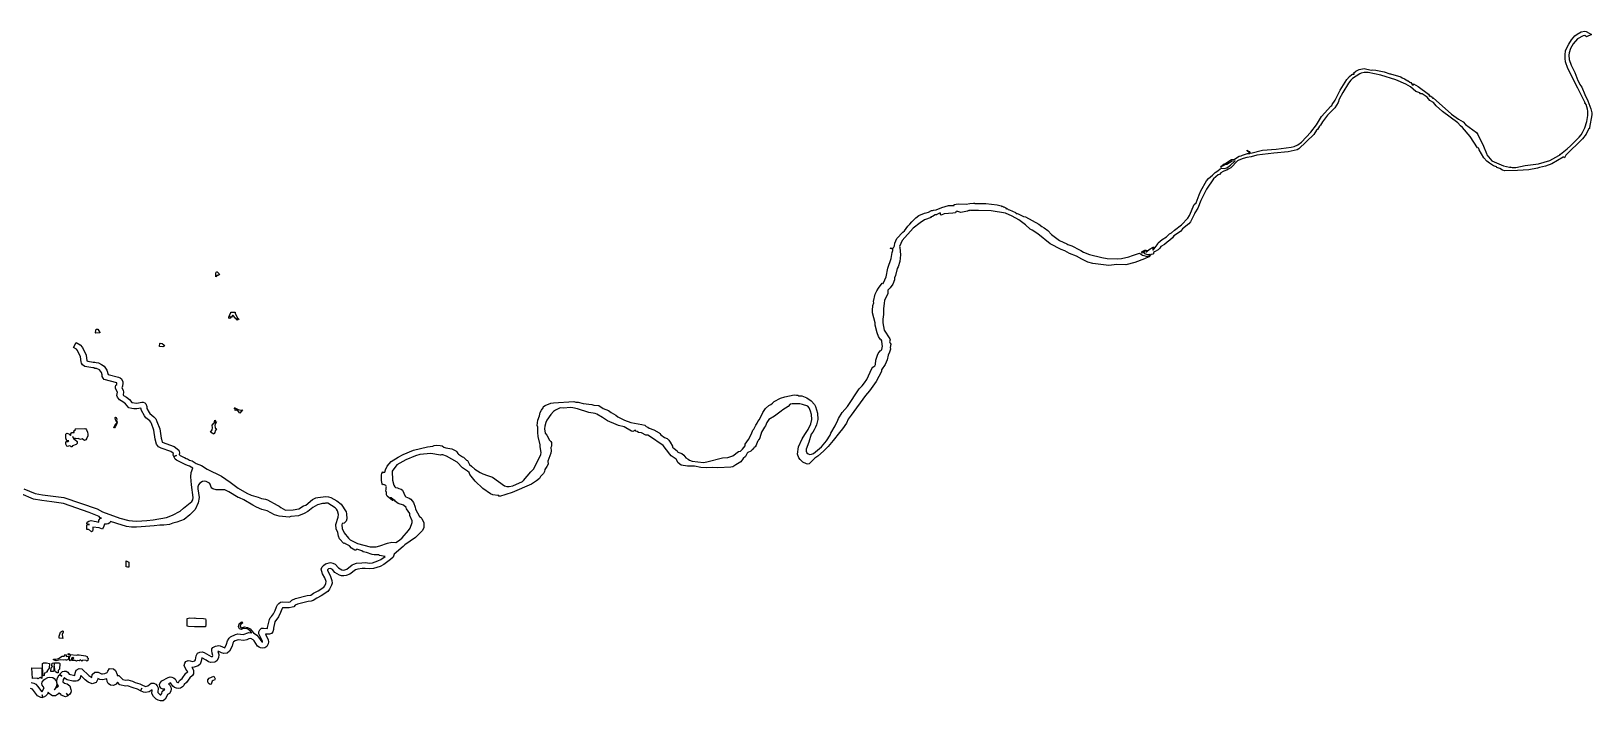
# Model space of a CAD drawing. Header units: metres. Extents: x -671 to 928, y -7 to 359.
# Drawn here: x 129 to 928, y 16 to 359 of the extents above; entities that cross this region are included whole.
import ezdxf

# ---------------------------------------------------------------- set-up
doc = ezdxf.new("R2010")
doc.units = ezdxf.units.M
doc.layers.add('water', color=7, linetype='Continuous')

msp = doc.modelspace()

# ---------------------------------------------------------------- linework, layer by layer
at = {"layer": 'water'}
for points in [[(125.07, 124.2), (130.8, 121.79), (134.6, 121.11), (145.58, 119.74), (162.67, 113.86), (165.35, 112.44), (174.18, 109.18), (178.78, 108.03), (180.71, 107.78), (182.83, 107.66), (188.03, 107.97), (191.32, 108.31), (198.06, 109.54), (201.2, 110.66), (205.19, 112.69), (206.74, 114.3), (211.02, 117.73), (211.6, 118.5), (211.78, 119.67), (210.84, 126.26), (210.52, 130.25), (210.75, 132.56), (211.57, 134.7), (209.87, 135.79), (208.84, 136.12), (207.76, 136.7), (207.26, 136.75), (203.25, 138.79), (202.61, 139.29), (201.85, 140.66), (203.23, 141.24), (201.82, 140.73), (201.53, 141.46), (201.69, 142.29), (200.4, 143.36), (195.39, 144.97), (193.93, 145.72), (193.07, 146.99), (192.34, 149.54), (191.69, 154.25), (190.39, 157.58), (190.02, 158.4), (189.53, 158.96), (187.5, 160.61), (186.76, 161.57), (185.28, 164.22), (185.01, 165.42), (182.88, 165.13), (181.36, 165.2), (180.35, 165.29), (178.79, 165.75), (177.07, 167.68), (175.66, 168.83), (174.07, 169.71), (172.94, 171.09), (172.7, 172.04), (172.96, 173.71), (171.93, 175.5), (171.96, 176.39), (172.21, 177.26), (172.6, 177.58), (172.74, 178.5), (166.26, 180.19), (165.6, 180.81), (165.15, 181.66), (165.18, 182.57), (164.74, 183.85), (163.76, 185.08), (162.21, 185.83), (161.33, 185.88), (160.87, 186.12), (160.29, 186.1), (156.35, 186.87), (155.12, 187.76), (154.59, 188.51), (154.33, 189.29), (154.05, 191.83), (152.44, 195.12), (151.95, 195.7), (150.47, 196.51), (151.9, 199.15), (153.94, 197.97), (155.04, 196.63), (157, 192.59), (157.33, 189.83), (157.79, 189.6), (160.57, 189.11), (161.37, 189.13), (162.13, 188.84), (163.29, 188.68), (164.84, 187.92), (166.12, 187.05), (167.58, 185.02), (168.18, 182.72), (173.48, 181.45), (174.31, 181.09), (175.12, 180.5), (175.72, 179.02), (175.76, 178.28), (175.5, 176.69), (175.17, 175.93), (175.86, 174.66), (176, 173.67), (175.83, 172.25), (176.08, 171.97), (177.55, 171.17), (179.12, 169.92), (180.43, 168.35), (182.85, 168.14), (185.5, 168.56), (186.23, 168.55), (186.99, 168.24), (187.59, 167.68), (188.09, 166.42), (188.08, 165.31), (189.25, 163.25), (189.63, 162.75), (191.66, 161.07), (192.57, 160.05), (193.17, 158.71), (194.62, 154.88), (195.31, 150.12), (195.57, 149.59), (195.9, 148.04), (202.12, 145.87), (204.43, 143.93), (204.7, 142.6), (204.65, 141.74), (205.04, 141.28), (206.86, 140.35), (207.29, 140.28), (208.19, 139.68), (208.86, 139.53), (209.93, 138.93), (211.2, 138.49), (213.38, 137.09), (215.97, 136.2), (218.96, 134.32), (226.21, 130.67), (230.74, 127.63), (234.78, 124.51), (239.22, 122.03), (241.46, 120.95), (245.1, 119.99), (246.73, 119.25), (248.85, 118.83), (249.86, 118.46), (254.74, 115.75), (255.88, 115.32), (256.72, 114.65), (259.1, 113.33), (262.92, 113.35), (265.84, 114.01), (268.31, 115.45), (269.47, 115.87), (272.99, 118.65), (274.63, 119.49), (275.6, 119.8), (279.73, 120.28), (281.03, 120.13), (282.37, 119.73), (285.36, 117.97), (287.62, 116.37), (290.1, 112.35), (290.39, 111.41), (290.52, 108.86), (290.09, 107.56), (289.14, 106.65), (288.15, 106.35), (287.94, 105.66), (288.17, 103.92), (289.15, 101.65), (291.34, 98.83), (292.14, 98.12), (296, 96.24), (302.43, 94.41), (305.54, 94.5), (307.44, 94.97), (311.27, 96.41), (313.59, 96.79), (315.57, 96.73), (317.53, 97.9), (318.81, 99.01), (322.12, 102.84), (322.86, 104.01), (323.92, 106.96), (323.99, 107.8), (322.75, 110.56), (322.76, 111.53), (321.02, 113.98), (320.89, 114.59), (319.45, 115.73), (316.79, 116.64), (315.36, 117.7), (315.15, 118.15), (314.11, 118.93), (313.19, 119.49), (312.64, 119.56), (314.24, 118.35), (314.14, 118.17), (313.82, 118.27), (311.22, 120.34), (310.87, 121.12), (310.76, 121.74), (310.86, 122.22), (310.53, 123.12), (310.7, 123.84), (310.67, 124.87), (310.82, 125.12), (310.7, 125.51), (310.42, 125.87), (309.44, 126.31), (308.93, 126.28), (308.65, 126.78), (308.21, 128.51), (308.24, 131.35), (308.43, 132.07), (308.95, 132.8), (309.21, 132.57), (310.01, 132.64), (310.27, 133.98), (311.12, 135.77), (313.14, 138.1), (316.77, 140.41), (319.37, 141.76), (324.62, 143.97), (331.84, 145.77), (334.55, 146), (335.29, 146.36), (336.26, 146.54), (338.24, 146.4), (339.25, 146.19), (340.23, 145.46), (341.27, 145.1), (344.28, 144.69), (346.27, 143.63), (346.78, 143.21), (347.29, 142.26), (347.64, 141.96), (349.72, 140.59), (350.23, 140.44), (351.82, 138.85), (352.25, 138.64), (353.35, 136.66), (354.41, 135.86), (356.06, 134.24), (358.83, 132.56), (360.25, 131.8), (362.48, 130.94), (365.05, 130.22), (371.19, 125.74), (372.51, 125.34), (373.63, 125.31), (375.53, 125.71), (380.44, 127.89), (381.06, 128.36), (384.71, 132.84), (386.27, 134.4), (388.01, 138.06), (389.37, 140.52), (389.88, 141.73), (390.1, 142.72), (389.59, 145.72), (389.57, 146.71), (388.57, 151.07), (388.35, 153), (388.27, 155.73), (388.08, 156.62), (388.39, 159.38), (389.19, 161.5), (389.57, 163.25), (390.15, 164.56), (391.15, 165.75), (391.26, 166.33), (392.11, 166.93), (394.94, 167.98), (396.32, 168.21), (406.84, 168.94), (407.77, 168.58), (409.01, 168.54), (411.63, 167.95), (416.03, 167.38), (417.11, 167.05), (419.66, 166.84), (421.86, 165.31), (424.57, 164.26), (425.99, 163.22), (428.24, 161.93), (429.31, 161), (432.79, 159.39), (436.04, 158.15), (441.6, 157.21), (443.15, 156.81), (443.84, 156.19), (444.68, 155.82), (445.45, 155.23), (447.71, 154.45), (450.48, 152.89), (450.9, 152.54), (451.33, 151.84), (453.31, 150.53), (454.58, 149.89), (455.43, 149.05), (456.18, 148), (457.27, 146.11), (457.32, 145.56), (458.11, 144.82), (459.69, 143.71), (460, 143.01), (462.03, 142.22), (463.16, 141.37), (463.72, 140.81), (464.15, 139.99), (465.28, 139.45), (466.08, 138.86), (467.39, 138.34), (473.16, 137.75), (474.86, 138.03), (482.9, 140.12), (485.6, 140.23), (488.21, 141.14), (491.15, 143.26), (492.18, 143.5), (493.17, 144.44), (494.53, 146.2), (494.57, 147.1), (496.26, 149.5), (497.73, 152.33), (498.4, 154.15), (499.07, 154.82), (499.96, 156.87), (500.68, 157.74), (501.08, 158.71), (501.88, 159.69), (503.55, 163.25), (504.96, 165.41), (506.73, 166.94), (507.74, 167.4), (508.52, 167.98), (509.33, 168.89), (512.6, 170.56), (514.89, 171.27), (519.72, 172.36), (520.85, 172.09), (521.51, 172.2), (522.1, 171.81), (523.52, 171.77), (526.06, 170.85), (528.44, 169.28), (530.06, 167.38), (530.58, 166.35), (531.59, 162.96), (531.72, 159.69), (531.03, 156.89), (530.66, 155.74), (529.97, 154.41), (529.3, 153.22), (528.35, 152.13), (527.11, 148.03), (525.76, 144.52), (525.81, 143.54), (526.2, 142.61), (526.82, 142.04), (527.66, 141.71), (528.59, 141.88), (529.5, 142.34), (533.59, 145.73), (536.26, 148.71), (538.05, 151.69), (538.38, 152.67), (540.74, 156.51), (542.09, 159.31), (542.37, 160.23), (544.25, 163.25), (547.05, 166.4), (552.98, 175.36), (554.42, 176.87), (555.74, 178.54), (556.82, 180.17), (559.48, 185.8), (560.01, 186.52), (561.04, 187.17), (561.33, 187.82), (561.57, 190.16), (562.33, 192.59), (562.76, 193.55), (563.68, 194.86), (564.29, 195.13), (564.58, 195.63), (564.97, 197.2), (564.68, 198.2), (564.53, 199.97), (564.28, 200.51), (563.69, 200.89), (562.81, 202.25), (562.17, 204.05), (561.17, 207.94), (561.09, 209.27), (559.79, 214.3), (559.7, 215.49), (559.88, 218.04), (560.42, 219.44), (560.28, 220.21), (561.21, 223.84), (562, 225.63), (562.9, 226.94), (564.8, 229.53), (565.22, 229.45), (565.5, 229.75), (566.73, 232.85), (567.62, 237.27), (569.27, 242.22), (569.85, 245.28), (570.17, 246.25), (570.15, 246.95), (568.8, 247.5), (569.44, 247.44), (570.53, 247.63), (571.06, 248.69), (571.29, 250.1), (572.32, 252.48), (575.25, 255.63), (576.18, 256.42), (577.92, 258.74), (578.96, 259.69), (579.99, 260.97), (581.98, 262.95), (583.58, 264.17), (586.39, 265.4), (587.28, 265.51), (588.46, 265.93), (590.06, 266.72), (590.48, 266.7), (590.99, 267), (592.47, 267.06), (595.24, 268.36), (598.8, 269.36), (601.54, 269.41), (601.7, 269.48), (601.68, 269.91), (603.63, 270.12), (607.76, 269.96), (609.63, 270.38), (611.51, 270.56), (612.17, 270.48), (612.25, 270.33), (617.84, 270.4), (623.61, 269.74), (625.67, 269.15), (626, 268.89), (626.43, 268.9), (626.82, 268.56), (627.04, 268.6), (628.01, 268.06), (628.26, 267.69), (628.71, 267.73), (629.25, 267.35), (629.94, 267.16), (633.06, 265.69), (633.86, 265.14), (634.13, 265.25), (637.21, 263.75), (638.13, 263.47), (644.91, 259.68), (646.54, 258.52), (647.76, 257.89), (649.65, 256.46), (651.51, 254.44), (655.6, 251.36), (659.36, 249.73), (659.77, 249.35), (661.87, 248.61), (665.79, 246.55), (666.52, 246.32), (667.82, 245.44), (670.91, 244.28), (677.34, 242.62), (680.02, 242.2), (685.39, 242.07), (687.41, 242.18), (691.18, 243), (693.06, 243.75), (696.55, 244.83), (698.14, 243.93), (700.7, 243.27), (701.62, 243.75), (701.82, 244.29), (700.86, 244.05), (699.38, 244.57), (698.89, 244.94), (698.82, 245.22), (699.25, 245.56), (699.34, 245.96), (698.73, 245.74), (698.32, 245.08), (698, 244.94), (697.53, 245.49), (697.88, 245.84), (699.25, 246.36), (700.06, 246.42), (700.6, 246.22), (699.83, 245.39), (702.05, 247.11), (703.62, 248.01), (704.02, 247.99), (703.95, 247.55), (703.41, 247.3), (703.28, 246.93), (703.55, 246.5), (705.66, 249.1), (706.01, 249.68), (706.08, 250.23), (708.24, 251.89), (710.39, 253.28), (712.01, 254.73), (713.02, 255.38), (714.42, 256.72), (718.07, 259.5), (721.24, 262.81), (722.18, 264.21), (724.65, 269.77), (725.56, 270.75), (727.07, 274.86), (728.04, 276.9), (730.9, 281.89), (731.94, 283.17), (733.93, 284.82), (735.38, 286.27), (736.75, 287.12), (737.85, 288.09), (738.71, 288.49), (740.12, 288.33), (741.38, 288.7), (743.17, 289.91), (745.55, 292.29), (744.07, 292.07), (741.23, 290.37), (740.35, 290.18), (739.45, 289.65), (739.06, 289.6), (738.49, 289.06), (738.23, 289.02), (738.08, 289.18), (739.87, 290.72), (740.28, 290.72), (743.72, 292.9), (745.21, 293.08), (747.61, 294.54), (748.65, 294.73), (749.39, 295.16), (751.87, 295.95), (753.04, 295.91), (752.92, 296.05), (752.3, 296.09), (752.93, 296.19), (752.98, 296.35), (752.86, 296.71), (752.02, 297.06), (751.77, 297.38), (751.74, 297.73), (752.12, 297.28), (752.86, 297.02), (753.26, 296.28), (753.6, 296.17), (759.55, 297.7), (766.56, 298.14), (774.21, 299.23), (775.75, 299.53), (777.76, 300.37), (779.53, 301.8), (784.37, 306.83), (787.18, 310.6), (789.81, 314.94), (794.55, 320.17), (795.12, 320.59), (795.28, 321.06), (796.87, 323.37), (799.31, 328.43), (802.73, 333.95), (804.07, 335.41), (805.38, 336.5), (805.74, 336.69), (806.47, 336.67), (806.49, 336.86), (806.18, 337.13), (807.44, 338.14), (809.13, 338.92), (811.58, 339.44), (815.31, 338.66), (815.97, 338.82), (817.63, 338.61), (821.96, 337.77), (824.85, 336.74), (825.19, 336.76), (830.52, 335.24), (831.04, 334.8), (832.31, 334.27), (834.03, 333.24), (834.24, 333.24), (835, 332.46), (835.58, 332.31), (836.33, 331.24), (836.82, 331.03), (837.06, 331.3), (836.95, 331.67), (839.26, 330.31), (844.59, 326.38), (844.96, 325.84), (844.89, 325.41), (845.64, 325.51), (846.72, 324.68), (846.87, 324.18), (847.08, 324.4), (856.32, 316.16), (860.02, 313.58), (862.38, 312.14), (863.52, 310.9), (869.13, 306.79), (869.86, 305.67), (872.77, 299.71), (874.32, 296.05), (874.51, 295.22), (877, 292.23), (883, 289.67), (886.18, 288.95), (886.43, 288.93), (886.65, 289.22), (886.59, 288.88), (887.5, 288.75), (889.32, 288.79), (894.09, 289.74), (900.95, 290.72), (906.81, 292.32), (911.42, 294.91), (911.98, 295.34), (911.86, 295.7), (912.21, 295.57), (915.63, 298.32), (917.44, 299.97), (921.74, 304.25), (922.85, 305.61), (923.57, 306.69), (924.74, 309.07), (925.74, 312.43), (926.29, 315.46), (926.26, 317.62), (926.02, 318.7), (925.3, 321.13), (924.88, 321.77), (924.47, 321.75), (924.82, 321.99), (922.28, 326.99), (921.2, 329.49), (916.01, 339.53), (914.82, 342.91), (914.57, 344.59), (914.56, 346.41), (914.86, 348.67), (916.54, 351.94), (917.87, 354.25), (919.53, 356.19), (920.69, 357.17), (922.74, 358.37), (924.66, 358.62), (925.39, 358.43), (928.05, 356.92), (925.64, 355.75), (924.77, 356.37), (923.93, 356.29), (921, 354.75), (918.81, 352.11), (917.37, 349.84), (916.64, 347.56), (916.5, 346.38), (916.71, 344.18), (917.71, 341.15), (919.59, 337.45), (921.18, 333.28), (922.01, 331.81), (922.1, 331.37), (923.08, 329.92), (924.63, 326.27), (926.31, 322.88), (927.78, 318.77), (928.24, 316.72), (928.26, 315.8), (927.01, 309.35), (927.12, 308.69), (926.5, 308.37), (925.31, 305.94), (923.46, 303.42), (914.92, 295.19), (914.21, 293.71), (914.09, 293.9), (913.92, 293.84), (913.86, 294.02), (913.63, 294.02), (907.85, 290.72), (904.51, 289.42), (901.54, 288.87), (900.37, 288.43), (896.09, 287.62), (890.19, 287.24), (883.65, 287.15), (882.45, 287.39), (881.13, 288.26), (879.67, 288.79), (879.42, 289.06), (877.95, 289.66), (875.85, 290.97), (874.43, 292.12), (873.01, 293.68), (870.5, 297.78), (870.43, 298.63), (869.7, 298.92), (866.03, 304.68), (862.07, 309.27), (860.94, 310.21), (859.61, 311.61), (851.81, 317.44), (848.51, 320.46), (847.17, 322.07), (845.27, 323.17), (843.96, 324.84), (841.38, 326.47), (840.58, 326.59), (840.1, 326.98), (838.09, 327.81), (835.4, 330.07), (832.99, 331.52), (827.93, 333.75), (820.2, 336.11), (813.65, 337.49), (811.72, 337.53), (810.11, 337.18), (809.4, 336.81), (805.69, 334.33), (804.83, 333.53), (803.67, 332.02), (800.67, 327.16), (798.9, 323.72), (798.3, 322.14), (796.66, 319.44), (792.91, 315.59), (790.24, 312.15), (789.33, 310.54), (788.76, 310.02), (787.71, 308.33), (787.17, 307.88), (785.94, 305.74), (778.22, 298.44), (777.3, 297.89), (772.79, 296.87), (765.3, 296.14), (756.75, 295.07), (753.83, 294.2), (751.59, 293.93), (749.75, 293.42), (747.49, 292.58), (746.81, 292.15), (743.35, 288.64), (742.03, 288.01), (741.38, 287.44), (740.62, 287.29), (739.45, 286.76), (738.29, 285.99), (737.55, 285.26), (736.82, 285.04), (734.49, 282.98), (730.94, 277.75), (727.96, 271.86), (726.5, 267.88), (724.87, 265.59), (724.77, 265.1), (722.77, 261.03), (721.86, 259.97), (718.53, 257.31), (717.53, 256.01), (714.15, 253.72), (713.41, 252.78), (712.12, 251.54), (710.74, 250.62), (709.4, 249.33), (707.54, 248.39), (707.04, 247.46), (706.1, 246.67), (704.19, 245.59), (703.73, 245.17), (703.66, 244.65), (703.37, 244.32), (702.31, 244.17), (701.28, 243.07), (699.2, 242.05), (694.22, 240.13), (689.53, 239.01), (684.93, 239.11), (680.93, 238.55), (672.62, 239.59), (670.06, 240.27), (666.96, 241.84), (664.36, 243.41), (660.68, 244.81), (658.3, 246.04), (656.49, 246.72), (650.88, 249.67), (644.47, 254.74), (641.52, 256.75), (640.49, 257.12), (638.21, 259.37), (634.67, 262.05), (631.4, 263.83), (627.86, 265.38), (620.57, 266.57), (614.14, 266.78), (610.13, 266.7), (609.69, 267.02), (609.24, 266.66), (608.86, 266.75), (608.5, 266.45), (604.98, 265.74), (603.04, 266.35), (602.81, 266.14), (602.47, 266.13), (602.27, 265.6), (601.01, 265.34), (596.43, 265.05), (594.88, 264.4), (594.6, 264.75), (594.68, 265.1), (594.51, 265.58), (592.73, 264.8), (592.57, 264.56), (591.94, 264.46), (590.46, 263.61), (589.7, 263.56), (589.7, 263.39), (589.94, 263.38), (589.87, 263.16), (586.46, 261.95), (584.12, 260.43), (580.7, 257.73), (575.01, 251.39), (573.54, 248.27), (573.75, 247.75), (574.07, 244), (573.82, 240.71), (572.9, 237.85), (572.49, 237.11), (571.64, 233.44), (571.11, 232.26), (570.98, 231.31), (570.13, 228.95), (568.75, 227.12), (567.57, 225.93), (567.59, 224.13), (565.86, 220.76), (565.8, 219.15), (565.39, 216.61), (565.44, 213.57), (565.01, 211.05), (565.12, 209.16), (565.72, 205.47), (568.7, 200.97), (568.77, 200.51), (568.52, 199.49), (568.75, 198.88), (569.26, 198.27), (568.76, 196.55), (568.97, 195.79), (568.57, 194.13), (567.82, 192.64), (567.38, 190.25), (566.25, 187.93), (564.47, 185.18), (564.38, 184.35), (561.64, 179.16), (558.17, 174.41), (556.2, 171.98), (548.93, 161.87), (547.28, 159.83), (546.4, 157.76), (544.48, 154.93), (542.84, 153.08), (539.66, 148.86), (537.04, 145.84), (534.64, 143.4), (531.81, 140.99), (530.31, 139.94), (527.27, 137.06), (526.73, 136.84), (526, 136.92), (524.07, 137.84), (522.78, 139.14), (522.11, 140.12), (521.43, 141.98), (521.87, 145.69), (523.83, 149.78), (525.05, 151.94), (526.86, 154.63), (528.13, 157.4), (528.65, 159.7), (528.48, 162.32), (528.06, 163.93), (527.28, 165.69), (526.62, 166.45), (523.89, 167.41), (522.59, 167.64), (520.01, 167.77), (518.55, 167.73), (517.58, 167.51), (516.56, 166.3), (513.86, 164.69), (513, 163.91), (509.5, 161.41), (506.64, 159.75), (505.66, 158.1), (504.99, 156.39), (504.39, 155.83), (502.93, 153.17), (502.03, 150.28), (501.68, 149.51), (501.33, 149.25), (501.21, 148.72), (500.87, 148.39), (500.17, 146.53), (499.63, 145.76), (499.07, 145.3), (498.82, 144.75), (498.14, 144.11), (497.42, 143.48), (495.96, 142.78), (495.55, 142.37), (494.72, 140.69), (493.56, 139.67), (492.36, 138.02), (489.72, 136.55), (488.18, 135.47), (487.24, 135.23), (480.48, 135), (478.05, 135.17), (474.76, 134.91), (471.76, 135.03), (468.63, 135.71), (464.98, 135.87), (461.82, 136.33), (460.23, 137.53), (459.2, 139.44), (456.73, 141.1), (455.92, 141.94), (452.49, 146.42), (445.51, 151.23), (444.69, 151.65), (443.7, 151.72), (441.39, 152.92), (439.98, 153.09), (439.29, 153.63), (438.53, 153.79), (438.12, 154.15), (437.04, 153.54), (436.36, 153.68), (432.57, 155.98), (429.62, 156.54), (428.53, 157.12), (424.03, 158.93), (421.53, 160.77), (418.52, 162.44), (417.65, 162.76), (414.4, 163.33), (408.63, 165.18), (406.24, 165.69), (405.02, 165.77), (401.49, 165.51), (399.85, 165.69), (397.45, 164.55), (396.45, 163.85), (394.94, 162.32), (393.02, 159.36), (392.51, 158.19), (391.96, 156.21), (391.83, 154.96), (392.1, 152.65), (392.99, 151.62), (394.38, 149.15), (395.06, 148.41), (395.27, 147.84), (395.39, 146.08), (395.05, 145.4), (395.25, 143.58), (395.06, 142.43), (393.54, 138.28), (393.56, 136.83), (392.98, 135.55), (391.92, 134.08), (391.78, 133.02), (391.27, 132.1), (389.63, 130.43), (389.13, 129.53), (387.68, 128.28), (385.09, 126.56), (375.2, 122.28), (368.78, 120.31), (368.34, 120.72), (367.83, 120.68), (365.26, 121.18), (364.16, 121.62), (360.25, 124.41), (356.25, 128.17), (353.46, 131.6), (353.14, 132.49), (352.34, 133.3), (349.78, 135.01), (347.08, 137.81), (341.5, 140.99), (339.65, 141.53), (338.91, 141.57), (338.4, 141.41), (333.55, 142.26), (327.86, 141.77), (325.61, 141.13), (320.65, 139.05), (316.14, 136.51), (313.66, 133.25), (313.93, 128.66), (314.62, 126.01), (315.02, 125.13), (315.41, 124.79), (316.44, 124.69), (317.21, 124.42), (318.3, 123.98), (318.94, 123.44), (320.41, 120.47), (320.79, 120.11), (322.47, 119.42), (323.26, 118.87), (324.67, 117.23), (325.49, 114.82), (325.65, 113.77), (327.69, 110.03), (328.51, 109.53), (329, 108.83), (329.89, 106.95), (330.01, 106.01), (329.91, 104.2), (329.15, 102.64), (325.64, 99.25), (320.2, 95.47), (319.43, 94.62), (314.81, 90.77), (314.22, 89.19), (312.89, 87.91), (309.38, 85.36), (307.52, 84.46), (304.21, 83.34), (302.26, 83.14), (299.81, 83.36), (298.42, 83.31), (296.08, 83.06), (294.86, 82.64), (292.11, 80.52), (290.09, 79.69), (288.95, 79.54), (287.84, 79.61), (286.67, 80.01), (284.35, 81.37), (283.07, 82.82), (282.19, 83.34), (281.04, 83.14), (280.54, 82.71), (280.62, 82.27), (281.94, 79.81), (282.89, 77.19), (282.93, 75.84), (282.67, 74.75), (281.68, 72.75), (280.69, 71.57), (277.39, 69.32), (275.11, 68.17), (273.29, 66.93), (272.14, 66.58), (270.68, 66.49), (265.19, 65.17), (264.02, 64.63), (263.27, 63.78), (262.45, 63.49), (260.94, 63.17), (259.15, 63.13), (258.2, 63.27), (257.6, 63.14), (257.17, 62.54), (256.54, 60.8), (255.45, 58.54), (253.58, 56.02), (252.86, 52.72), (252.95, 52.12), (252.67, 50.98), (251.91, 50.14), (250.94, 49.66), (248.9, 49.72), (250.27, 46.84), (250.38, 45.77), (250.26, 44.85), (249.51, 43.4), (248.5, 42.69), (247.39, 42.49), (246.23, 42.76), (245.53, 43.09), (244.76, 43.62), (242.96, 46.34), (242.45, 46.89), (241.31, 47.43), (240.34, 47.4), (239.19, 46.88), (237.68, 46.48), (234.82, 46.79), (233.36, 46.27), (232.49, 45.75), (232.11, 45.15), (231.73, 43.61), (230.46, 41.03), (229.14, 39.98), (227.54, 39.77), (226.29, 40.14), (224.94, 40.81), (224.4, 40.8), (224.84, 39.26), (224.82, 37.67), (223.96, 36.13), (222.84, 35.35), (220.78, 35.24), (219.7, 35.52), (218.36, 36.43), (216.15, 37.59), (215.86, 35.89), (215.32, 34.43), (214.37, 33.58), (213.39, 33.11), (212.34, 32.76), (211.08, 32.68), (211.6, 31.92), (211.94, 31.07), (211.9, 29.36), (211.35, 28.47), (210.05, 27.42), (208.35, 25.03), (207.24, 24), (206.98, 23.48), (206.27, 22.74), (205.33, 22.04), (204.19, 21.94), (203.19, 22.05), (202.24, 22.41), (201.29, 23.09), (200.24, 24.77), (199.15, 24.2), (199.86, 23.6), (200.36, 22.61), (200.58, 21.69), (200.39, 20.5), (199.64, 19.4), (198.67, 18.84), (198.52, 18.24), (197.45, 16.5), (196.45, 15.63), (194.99, 15.59), (193.82, 15.83), (192.89, 16.35), (191.53, 17.76), (190.62, 19.24), (190.79, 21.26), (190.3, 20.81), (189.27, 20.25), (187.33, 19.78), (186.27, 20.01), (184.75, 20.72), (185.44, 22.05), (184.75, 20.72), (183.23, 21.59), (181.05, 22.15), (178.12, 23.25), (177.15, 23.11), (174.19, 23.72), (172.95, 25.1), (172.31, 24.14), (170.88, 23.43), (169.46, 23.55), (168.28, 24.48), (167.68, 25.51), (167.59, 26.78), (165.47, 26.33), (163.91, 26.57), (162.91, 27.06), (162.89, 26.69), (162.01, 25.03), (160.05, 24.33), (157.96, 25.15), (156.38, 26.24), (154.17, 28.49), (153.79, 26.71), (152.65, 25.82), (151.78, 25.57), (150.2, 25.65), (147.21, 26.4), (146.37, 26.88), (145.8, 27.48), (145.16, 26.43), (144.96, 25.25), (145.81, 24.69), (147.25, 24.26), (148.65, 23.2), (149.17, 21.37), (149.21, 20.65), (149.03, 19.79), (148.66, 19.05), (147.78, 18.23), (146.89, 19.44), (147.59, 18.11), (146.45, 17.68), (145.01, 18.05), (144.3, 18.46), (143.75, 19.08), (143.16, 19.42), (143.15, 19.62), (142.77, 19.1), (141.23, 18.13), (139.77, 18.19), (138.89, 18.59), (138.05, 19.26), (137.52, 19.97), (137.07, 18.91), (136.21, 17.98), (134.94, 17.27), (134.43, 18.68), (134.5, 17.18), (133.74, 17.19), (132.08, 18.08), (129.51, 21.52), (128.41, 21.93)], [(128.78, 24.93), (130.08, 24.57), (131.17, 24.07), (132.08, 23.12), (134.19, 20.25), (134.4, 20.38), (135.38, 22.19), (134.45, 23.66), (134.25, 24.43), (134.39, 25.14), (135.33, 26.37), (135.82, 26.75), (137.35, 27.47), (138.24, 27.66), (139.94, 27.48), (140.6, 27.07), (141.43, 25.98), (141.78, 25.24), (141.92, 24.45), (141.84, 23.22), (141.23, 22.05), (140.52, 21.24), (141.92, 22.65), (142.81, 23.12), (142.24, 23.91), (141.99, 24.68), (141.9, 25.63), (142.12, 26.81), (142.44, 27.75), (143.13, 28.89), (144.46, 28.18), (143.23, 29.05), (144.83, 30.6), (145.76, 30.84), (146.7, 30.71), (147.62, 30.17), (148.26, 29.26), (151.13, 28.56), (151.34, 29.8), (151.92, 31.26), (153.37, 32.15), (154.82, 31.9), (158.33, 28.54), (159.94, 27.6), (160.04, 29), (161.45, 30.33), (163.14, 30.3), (164.83, 29.46), (165.4, 29.37), (166.6, 29.62), (167.8, 30.06), (168.03, 30.71), (168.99, 32.11), (170.91, 31.96), (172.03, 31.13), (172.78, 29.11), (172.78, 28.49), (173.64, 28.52), (175.77, 26.46), (177.25, 26.15), (178.37, 26.31), (180.7, 25.59), (182.04, 24.99), (184.46, 24.36), (185.46, 23.72), (187.43, 22.83), (188.55, 23.27), (190.29, 24.63), (191.57, 24.63), (192.7, 24.16), (193.4, 23.24), (193.78, 22.17), (193.75, 19.88), (194.81, 18.71), (195.24, 18.6), (195.71, 19.38), (195.97, 20.4), (197.3, 21.53), (196.15, 21.59), (195.26, 22.11), (194.71, 22.85), (194.61, 23.88), (194.94, 24.82), (195.7, 25.73), (198.95, 27.51), (199.95, 27.84), (200.89, 27.77), (201.76, 27.4), (202.58, 26.76), (203.49, 25.2), (203.9, 24.99), (204.28, 25.01), (204.84, 25.91), (206.1, 27.02), (208.01, 29.67), (208.99, 30.37), (207.94, 31.82), (207.24, 33.59), (207.5, 34.78), (208.07, 35.76), (209.18, 36.18), (210.3, 36.05), (211.36, 35.66), (212.69, 36.1), (212.94, 36.65), (213.26, 38.54), (213.96, 39.91), (215.22, 40.51), (216.31, 40.63), (217.49, 40.36), (220.95, 38.29), (221.74, 38.24), (221.87, 38.75), (221.46, 40.06), (221.28, 41.36), (221.35, 42.17), (221.88, 42.94), (223.25, 43.62), (224.86, 43.83), (225.65, 43.76), (227.95, 42.78), (228.89, 44.61), (229.29, 46.3), (230.16, 47.66), (230.94, 48.41), (233.45, 49.56), (234.61, 49.81), (237.37, 49.48), (240.29, 50.49), (241.91, 50.37), (240.69, 51.79), (239.49, 52.47), (237.91, 52.68), (237.28, 52.55), (236.49, 52.12), (235.56, 52.41), (235.09, 53.22), (235.06, 53.64), (235.37, 55.09), (236.37, 55.91), (236.82, 55.98), (237.01, 55.4), (236.28, 55.02), (235.91, 54.34), (235.88, 53.6), (236.2, 53.06), (236.56, 52.99), (238.13, 53.5), (239.65, 53.19), (241.02, 52.41), (242.75, 50.33), (244.39, 49.21), (245.3, 48.23), (246.97, 45.74), (247.3, 45.59), (247.33, 46.08), (245.49, 49.9), (245.44, 51), (245.92, 51.9), (246.81, 52.71), (247.76, 52.87), (249.87, 52.62), (249.84, 53.18), (250.8, 57.19), (251.3, 58.1), (251.96, 58.73), (252.86, 60.06), (253.75, 61.91), (254.42, 63.76), (254.91, 64.67), (255.7, 65.49), (256.55, 66.03), (257.45, 66.24), (260.58, 66.16), (261.43, 66.34), (262.35, 67.16), (264.17, 68), (270.24, 69.47), (272.06, 69.69), (273.43, 70.67), (275.85, 71.91), (278.69, 73.85), (279.18, 74.43), (279.81, 75.71), (279.9, 76.62), (279.21, 78.54), (278, 80.64), (277.43, 82.97), (277.84, 84.14), (278.46, 84.9), (279.59, 85.83), (282.19, 86.49), (283.31, 86.13), (284.48, 85.56), (286.21, 83.76), (287.93, 82.75), (288.85, 82.56), (289.44, 82.63), (290.53, 83.08), (293.23, 85.17), (294.02, 85.59), (295.5, 86.02), (298.21, 86.31), (299.84, 86.36), (302.32, 86.16), (303.65, 86.3), (306.32, 87.21), (307.87, 87.96), (310.14, 89.57), (307.3, 89.98), (306.69, 90.3), (304.42, 90.33), (303.39, 90.51), (300.61, 91.57), (298.83, 91.92), (298.14, 92.45), (295.7, 93.19), (295.02, 92.83), (294.57, 92.82), (292.86, 93.81), (291.86, 94.89), (289.76, 95.97), (289.42, 96.39), (288.94, 96.13), (286.75, 98.57), (286.14, 99.87), (285.82, 101.79), (285, 103.74), (284.88, 105.93), (286.04, 109.67), (286.17, 110.95), (285.63, 112.84), (285.22, 113.84), (284.57, 114.49), (280.84, 116.88), (279.5, 116.87), (279.2, 116.6), (278.04, 116.59), (275.5, 115.94), (273.02, 114.64), (270.46, 112.59), (268.62, 111.49), (265.77, 110.38), (261.89, 109.95), (260.92, 109.59), (255.83, 110.1), (253.36, 110.83), (249.67, 112.95), (246.92, 113.66), (244.24, 114.74), (242.26, 115.79), (237.79, 118.55), (235.45, 119.58), (234.85, 119.66), (230.12, 122.65), (227.93, 123.68), (223.6, 123.72), (221.82, 124.11), (221.31, 124.48), (220.98, 125.03), (220.55, 126.56), (220.15, 127.01), (218.45, 127.91), (217.4, 128.12), (216.51, 128.01), (215.15, 127.07), (214.48, 126.14), (214.15, 125.26), (214.12, 124.25), (214.81, 119.68), (214.4, 116.93), (212.83, 113.55), (209.99, 110.78), (207.18, 108.52), (203.42, 107.14), (201.41, 106.67), (199.64, 105.86), (196.81, 105.61), (194.72, 105.63), (191.71, 105.17), (185.09, 104.65), (182.68, 104.61), (182.68, 104.76), (182.68, 104.61), (180.72, 104.62), (180.11, 104.47), (177.65, 104.85), (177.15, 105.1), (175.37, 105.5), (169.44, 107.5), (169.05, 106.76), (168.29, 106.32), (167.35, 105.99), (166.29, 106), (166.07, 105.01), (165.37, 103.55), (163.58, 104.15), (160.31, 104.59), (160.3, 103.21), (160.13, 102.57), (159.77, 102.14), (158.07, 103.54), (158.04, 103.38), (157.29, 103.37), (157.25, 105.79), (158.75, 105.82), (157.34, 106.29), (157.55, 107.13), (158.25, 107.66), (159.46, 107.94), (161.01, 107.53), (162.16, 107.47), (163.38, 107.18), (163.51, 108.09), (164.33, 109.16), (164.77, 109.22), (163.99, 109.54), (163.55, 110), (158.57, 112.06), (145.36, 116.65), (139.37, 117.58), (134.18, 118.14), (129.94, 118.9), (123.68, 121.53)]]:
    msp.add_lwpolyline(points, dxfattribs=at)
for points in [[(223.33, 234.49), (223.63, 235.18), (223.83, 235.42), (224.06, 235.4), (225.15, 234.34), (225.29, 233.98), (224.52, 233.53), (224.07, 233.64), (223.64, 232.92), (223.44, 232.85), (223.33, 234.49)], [(234.06, 210.65), (233.81, 211.22), (233.61, 211.28), (233.29, 211.84), (232.23, 212.94), (231.87, 212.91), (231.39, 212.18), (231.04, 212.21), (231.07, 211.8), (230.49, 211.39), (230.02, 211.53), (230.08, 212.39), (230.72, 212.43), (230.38, 212.63), (230.4, 213.07), (231.08, 214.33), (231.02, 214.72), (233.32, 214.73), (233.36, 214.13), (234.39, 211.93), (235.17, 211.1), (235.06, 210.8), (234.45, 211.35), (234.19, 211.19), (234.24, 210.57), (234.06, 210.65)], [(162.16, 206.03), (162.97, 205.99), (164.02, 204.26), (163.91, 204.1), (161.92, 203.97), (161.78, 204.08), (161.92, 205.36), (162.16, 206.03)], [(194.6, 197.04), (194.48, 197.28), (194.62, 198.68), (194.91, 198.81), (195.85, 198.59), (196.79, 197.96), (197.09, 197.55), (196.92, 197.21), (196.23, 196.99), (194.6, 197.04)], [(172.05, 160.82), (172.3, 160.64), (172.7, 159.9), (172.54, 159.25), (172.92, 158.45), (172.61, 157.44), (172.03, 156.32), (171.44, 155.47), (171.21, 155.43), (171.12, 155.67), (172.22, 157.62), (172.47, 157.72), (172.59, 158.24), (172.05, 159.44), (171.8, 160.59), (171.8, 160.76), (172.05, 160.82)], [(237.02, 164.73), (235.73, 162.98), (235.07, 163.86), (234.05, 164.45), (233.67, 164.5), (233.22, 164.24), (233.4, 164.88), (232.84, 165.61), (233.09, 165.7), (234.85, 164.81), (236.23, 164.5), (237.02, 164.73)], [(157.77, 151.25), (157.36, 150.18), (156.76, 149.26), (156.16, 148.98), (154.95, 149.72), (154.07, 149.41), (152.91, 149.98), (152.14, 149.72), (151.47, 150.03), (150.84, 149.92), (150.19, 150.68), (150.14, 151.04), (150.05, 150.68), (150.66, 149.66), (151.15, 149.49), (152.34, 148.5), (152.28, 147.39), (151.85, 146.89), (150.01, 146.2), (149.57, 145.71), (149.16, 145.71), (148.89, 146.06), (148.36, 146.21), (147.48, 145.88), (147.03, 146), (146.52, 147), (146.5, 148.21), (146.81, 148.46), (147.53, 148.39), (148.09, 148.68), (147.01, 148.91), (146.7, 149.35), (146.83, 149.74), (146.62, 149.92), (146.47, 150.56), (146.46, 151.6), (146.62, 152.14), (147.12, 152.74), (148.15, 152.42), (148.9, 151.52), (149.05, 151.65), (149.04, 152.36), (149.38, 152.93), (149.68, 153.07), (150.74, 153.03), (150.71, 153.84), (151.42, 154.32), (151.29, 154.71), (151.57, 154.87), (156.27, 155.02), (156.74, 154.86), (157.12, 154.46), (157.62, 153.2), (157.87, 152.16), (157.77, 151.25)], [(223.27, 158.34), (223.67, 158.47), (222.86, 156.71), (223.11, 155.42), (223.81, 154.96), (223.31, 154.45), (223.06, 153.95), (222.92, 152.99), (222.6, 152.45), (222.28, 152.25), (220.57, 153.22), (221.43, 154.43), (221.69, 155.36), (221.46, 156.73), (222.61, 157.98), (222.98, 158.03), (222.7, 158.39), (222.67, 158.7), (222.89, 159.27), (223.26, 158.79), (223.27, 158.34)], [(178.2, 83.99), (177.4, 84.19), (177.37, 87.05), (177.48, 87.23), (178.84, 86.69), (178.84, 84.28), (178.74, 84.11), (178.2, 83.99)], [(218.01, 53.84), (218.16, 53.69), (218.08, 53.55), (212.39, 53.55), (209.3, 53.69), (208.78, 53.88), (208.66, 54.16), (208.73, 57.67), (210.04, 58.06), (212.47, 57.9), (212.85, 58.1), (213.11, 57.92), (217.14, 57.8), (218.08, 57.59), (218.32, 56.91), (218.26, 54.18), (218.01, 53.84)], [(143.11, 47.63), (143.08, 48.66), (143.75, 50.82), (144.82, 51.4), (145.22, 51.29), (145.18, 50.76), (144.72, 49.54), (144.77, 48.43), (145.06, 47.54), (143.11, 47.63)], [(129.2, 32.47), (134.3, 32.38), (134.23, 27), (133.35, 27.49), (132.22, 26.8), (131.79, 27.23), (129.43, 27.09), (129.2, 32.47)], [(136.98, 30.96), (137.02, 30.39), (136.85, 30.2), (136.55, 30.24), (136.35, 29.98), (135.67, 29.73), (135.4, 29.2), (135.4, 28.57), (134.9, 28.41), (134.72, 28.57), (134.65, 34.68), (135.06, 34.96), (136.68, 35.02), (138.14, 34.71), (137.93, 32.26), (136.98, 30.96)], [(142.68, 29.96), (142.14, 29.9), (141.26, 30.35), (140.85, 31.08), (140.81, 33.35), (140.62, 33.56), (140.47, 33.51), (140.43, 30.96), (140.02, 30.64), (138.86, 30.56), (139.09, 32.53), (139.7, 33.13), (139.31, 33.71), (139.6, 34.9), (140.41, 34.99), (140.57, 33.96), (140.76, 34.07), (140.8, 34.99), (142.93, 35), (143.28, 34.87), (143.39, 34.67), (143.24, 31.78), (142.7, 31.14), (142.68, 29.96)], [(143.59, 36.54), (141.61, 36.13), (140.15, 36.51), (140.28, 36.86), (141.37, 36.88), (142.75, 37.28), (144.71, 38.49), (145.63, 38.53), (146.44, 39.28), (146.65, 39.17), (146.77, 38.36), (147.76, 38.39), (147.88, 38.25), (147.88, 37.08), (147.44, 36.61), (146.89, 36.39), (146.54, 36.37), (146.49, 36.5), (145.15, 36.37), (143.59, 36.54)], [(155.28, 36.32), (154.67, 35.87), (153.84, 36.49), (153.31, 36.12), (152.28, 36.18), (152.01, 35.92), (151.26, 36.24), (150, 36.24), (149.81, 36.46), (149.82, 36.9), (150.61, 37.47), (150.14, 37.74), (149.65, 37.57), (149.07, 36.17), (148.77, 36.13), (148.46, 36.49), (148.39, 37.4), (148.51, 38.22), (148.94, 38.87), (148.91, 39.11), (147.5, 39.29), (147.82, 39.38), (147.8, 39.56), (148.08, 39.78), (148.84, 39.36), (151.93, 39.02), (152.53, 39.2), (153.43, 39.17), (156.54, 38.62), (157.39, 38.31), (157.46, 37.79), (157.95, 37.36), (157.83, 36.17), (157.38, 35.96), (157.01, 36.31), (155.28, 36.32)], [(220.91, 24.15), (220.56, 23.87), (219.96, 24.2), (219.45, 24.86), (219.23, 25.31), (219.35, 26.28), (219.91, 27.23), (222.31, 28.21), (223, 26.77), (222.69, 26.23), (221.95, 26.03), (221.43, 25.65), (220.91, 24.15)]]:
    msp.add_lwpolyline(points, close=True, dxfattribs=at)

doc.saveas('drawing.dxf')
